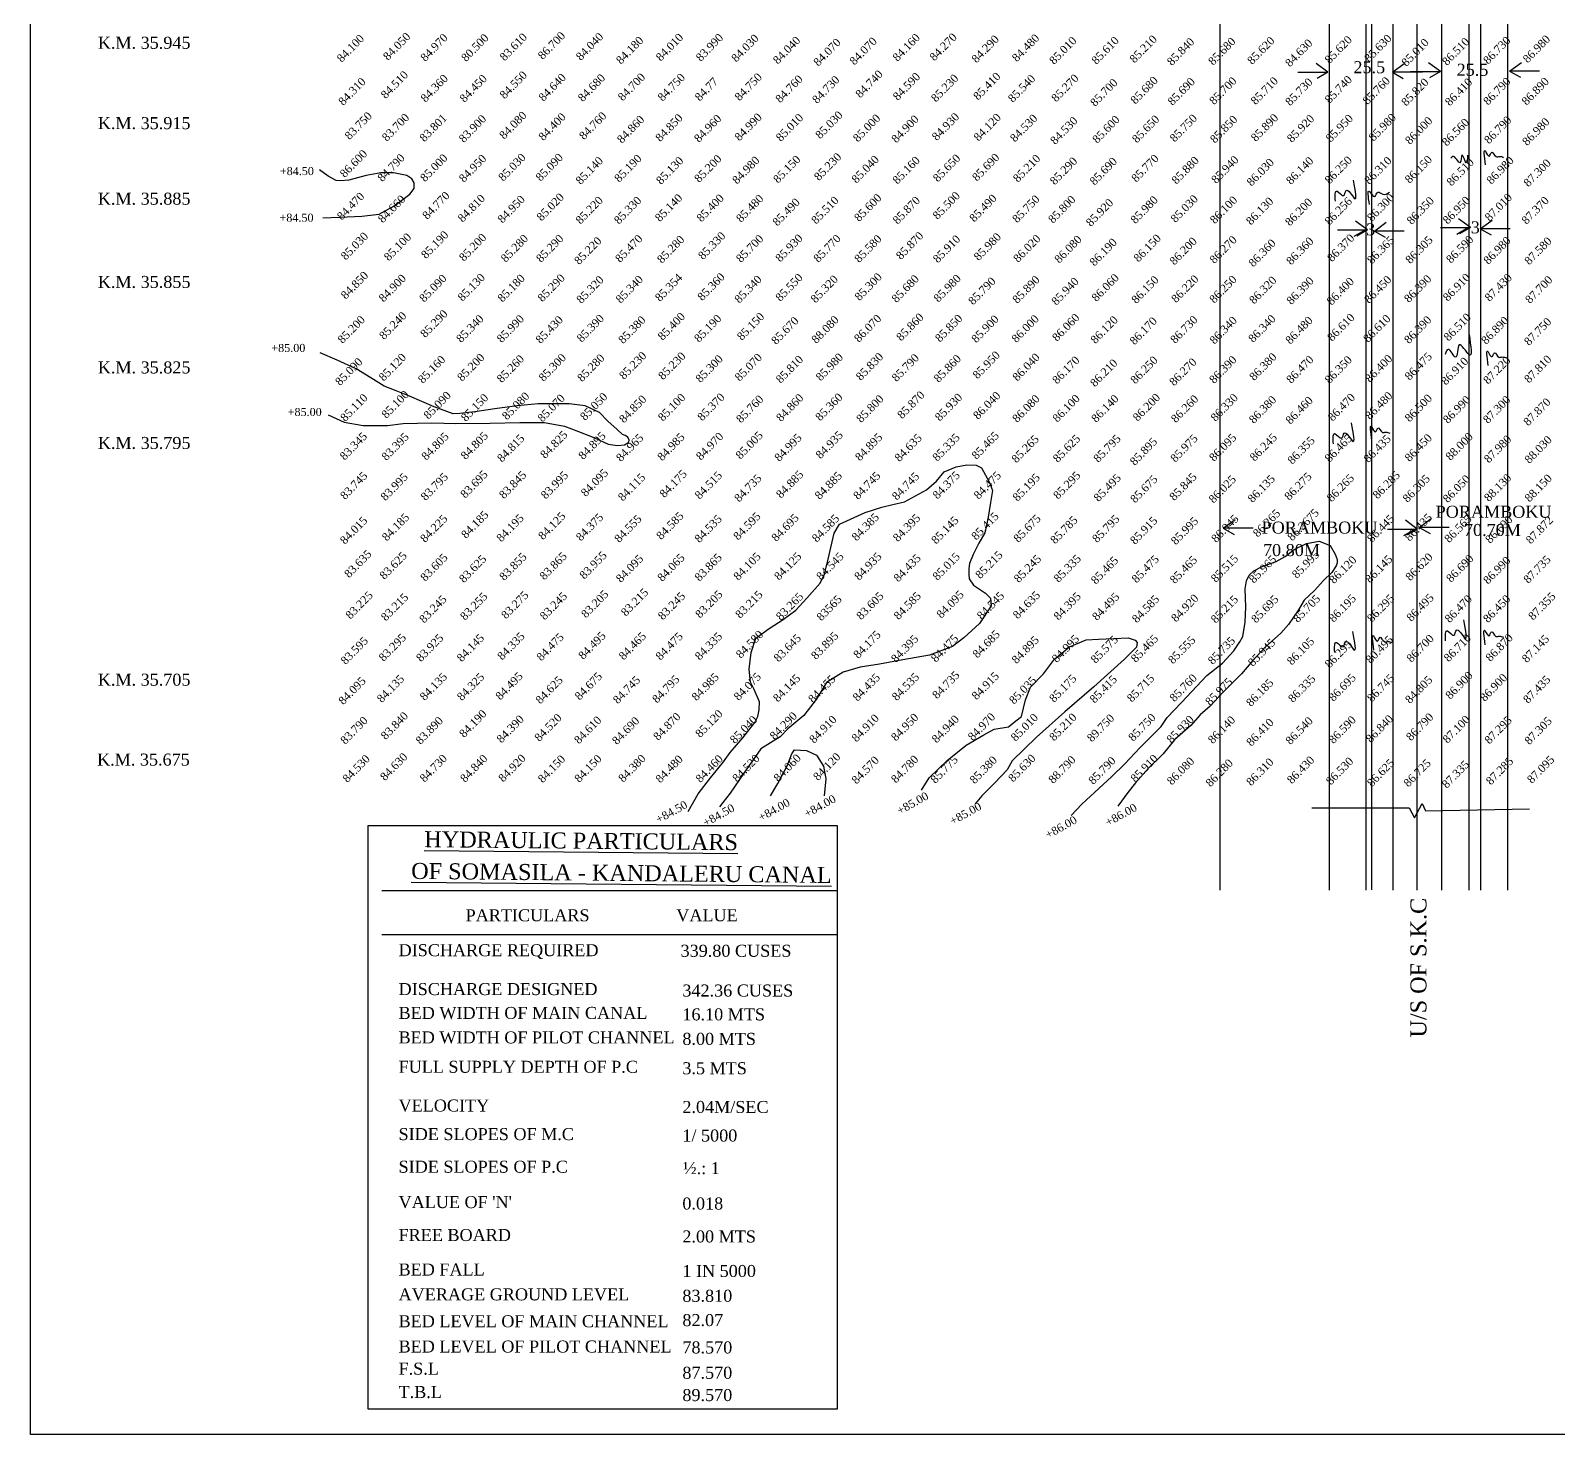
# Model space of a CAD drawing. Header units: millimetres. Extents: x 52 to 818, y -39 to 736.
# Drawn here: x 51.6 to 433.4, y -39.3 to 311.5 of the extents above; entities that cross this region are included whole.
import ezdxf

# ---------------------------------------------------------------- set-up
doc = ezdxf.new("R2010")
doc.units = ezdxf.units.MM
doc.header["$MEASUREMENT"] = 0
doc.linetypes.add('ACAD_ISO02W100', pattern=[15, 12, -3])
for name, color, linetype in [('CONTOUR', 31, 'Continuous'), ('CONTOUR TEXT', 31, 'Continuous'), ('LEVELS', 5, 'Continuous'), ('TEXT', 7, 'Continuous')]:
    doc.layers.add(name, color=color, linetype=linetype)
doc.layers.add('MISC', color=3, linetype='Continuous', lineweight=30)
doc.layers.add('TITLE', color=7, linetype='Continuous', lineweight=30)
doc.styles.get("Standard").update_dxf_attribs({"font": 'TIMES.TTF'})

msp = doc.modelspace()

# ---------------------------------------------------------------- linework, layer by layer
at = {"layer": 'CONTOUR'}
for points in [[(124.61, 264.69), (128.87, 264.9), (134.41, 265.16), (138.71, 265.68), (142.66, 267.82), (146.36, 270.61), (147.48, 272.07), (147.48, 273.45), (146.88, 274.48), (145.63, 275.29), (142.28, 275.94), (139.14, 275.98), (135.44, 275.34), (131.14, 274.13), (129.08, 274.01), (128.01, 274.05), (125.94, 275.16), (123.79, 276.75)], [(125.93, 215.52), (129.97, 213.7), (134.73, 212.82), (140.83, 212.82), (144.72, 213.3), (151.85, 213.46), (157.88, 213.3), (166.44, 213.38), (173.89, 213.62), (179.99, 213.54), (184.99, 212.67), (188.48, 211.32), (192.36, 209.82), (195.93, 208.15), (198.3, 207.84), (200.05, 208), (201.08, 208.63), (201.16, 209.18), (200.84, 209.9), (200.21, 210.29), (199.49, 210.61), (198.15, 211.8), (195.85, 213.93), (193.79, 216.07), (190.22, 217.73), (186.18, 218.21), (178.41, 218.21), (173.18, 217.73), (167.63, 217.02), (162.63, 216.23), (158.91, 215.83), (157.24, 215.75), (152.49, 217.5), (146.3, 220.19), (142.97, 221.53), (139.96, 222.64), (136.63, 224.78), (132.99, 227), (128.23, 229.13), (123.95, 230.95)], [(215.89, 116.39), (218.42, 120.77), (221.54, 124.81), (224.75, 128.77), (226.44, 131.13), (229.56, 134.75), (232.59, 138.63), (233.35, 140.14), (233.69, 141.74), (233.77, 143.76), (232.42, 146.88), (231.5, 148.71), (231.17, 151.91), (231.67, 156.12), (232.85, 159.66), (236.14, 162.1), (239.68, 164.38), (242.8, 166.65), (245.59, 169.68), (248.88, 173.39), (249.97, 175.66), (250.9, 179.45), (252.44, 185.9), (253.71, 188.17), (260.12, 191.12), (264.33, 192.38), (267.03, 193.06), (269.98, 193.73), (275.46, 196.76), (277.99, 198.95), (279.93, 201.23), (282.91, 202.51), (285.53, 203.01), (287.89, 202.93), (289.24, 202.25), (291.18, 198.55), (291.94, 196.61), (291.43, 193.58), (290.84, 189.45), (290.08, 186), (288.56, 183.39), (287.13, 180.61), (286.2, 178.34), (286.03, 177.07), (286.03, 175.56), (286.12, 174.55), (287.21, 172.94), (290.25, 170.92), (291.43, 169.68), (291.6, 167.74), (288.73, 163.36), (284.77, 159.74), (281.99, 157.63), (276.25, 155.44), (269.59, 154.26), (263.69, 153.17), (258.88, 152.41), (254.63, 151.2), (250.49, 148.58), (247.88, 144.37), (244.84, 140.33), (240.8, 137.05), (238.94, 135.02), (234.05, 131.99), (229.83, 125.93), (226.38, 120.96), (224.6, 118.6), (223.74, 117.53)], [(311.62, 115.4), (314.32, 118.23), (317.55, 121.19), (321.73, 125.02), (325, 128.29), (328.79, 132.25), (334.12, 137.62), (335.6, 139.84), (339.21, 143.63), (345.55, 150.36), (349.42, 153.41), (352.26, 156.5), (352.91, 157.54), (353.74, 158.76), (354.52, 160.07), (355.06, 163.71), (355.27, 167.5), (355.14, 172.03), (355.45, 174.03), (356.14, 175.46), (357.28, 176.55), (359.33, 177.62), (362.82, 178.88), (365.08, 180.06), (367.35, 181.8), (370.44, 183.32), (373.62, 183.89), (376.33, 182.8), (377.55, 180.71), (378.07, 179.36), (378.07, 178.53), (377.85, 177.75), (376.72, 176.1), (374.67, 174.09), (372.4, 171.61), (369.83, 169.18), (368.44, 166.78), (365.91, 163.09), (363.99, 160.96), (360.16, 157.48), (356.98, 154.08), (354.15, 150.73), (349.56, 146.07), (346.33, 142.68), (343.85, 140.5), (341.49, 137.85), (337.48, 134.28), (334.65, 130.75), (330.93, 127.2), (327.67, 123.5), (325.75, 121.1), (323.31, 117.71)], [(274.19, 121.69), (276.13, 124.81), (280.68, 129.1), (285.41, 132.98), (289.79, 135.5), (292.4, 136.94), (295.95, 137.52), (297.8, 139.04), (299.24, 140.14), (300.25, 144.26), (301.48, 147.41), (304.68, 150.78), (307.47, 154.4), (311.18, 157.52), (315.39, 159.29), (318.43, 159.46), (322.31, 159.63), (325.85, 159.79), (327.62, 159.2), (328.13, 158.61), (327.96, 157.44), (324.92, 154.4), (317.25, 147.5), (310, 141.26), (303, 134.95), (296.84, 129.05), (295.66, 126.78), (292.54, 123.49), (289.33, 120.24), (287.64, 118.3)], [(236.49, 120.26), (238.35, 123.38), (240.63, 127.76), (241.81, 130.79), (242.48, 131.8), (245.52, 131.63), (247.96, 130.45), (249.73, 127.67), (250.32, 124.55), (249.9, 120.26)]]:
    msp.add_lwpolyline(points, dxfattribs=at)
at = {"layer": 'MISC'}
for points in [[(348.89, 96.67), (348.89, 686.02)], [(376.18, 96.67), (376.18, 686.02)], [(385.36, 96.67), (385.36, 686.02)], [(386.76, 96.78), (386.76, 686.13)], [(392.12, 96.67), (392.12, 686.02)], [(398.06, 96.67), (398.06, 686.02)], [(404.28, 96.67), (404.28, 686.02)], [(411.03, 96.67), (411.03, 686.02)], [(414, 96.67), (414, 686.02)], [(420.76, 96.67), (420.76, 686.02)], [(371.73, 117.32), (396.1, 117.32), (397.45, 114.75), (399.34, 118.4), (400.16, 116.51), (426.14, 117.05)]]:
    msp.add_lwpolyline(points, dxfattribs=at)
at = {"layer": 'MISC', "linetype": 'ACAD_ISO02W100'}
for points in [[(368.3, 301.13), (375.78, 301.13), (372.81, 303.32)], [(399.37, 301.13), (391.89, 301.13), (394.86, 303.32)], [(396.41, 301.26), (403.89, 301.26), (400.92, 303.45)], [(428.64, 301.39), (421.16, 301.39), (424.13, 303.58)], [(375.78, 301.13), (373.07, 299.58)], [(391.89, 301.13), (394.6, 299.58)], [(403.89, 301.26), (401.18, 299.71)], [(421.16, 301.39), (423.87, 299.84)], [(378.2, 261.71), (385.68, 261.71), (382.71, 263.9)], [(394.86, 261.42), (387.38, 261.42), (390.35, 263.61)], [(403.9, 262.28), (411.38, 262.28), (408.42, 264.47)], [(421.32, 261.99), (413.84, 261.99), (416.81, 264.18)], [(384.95, 261.57), (382.24, 260.02)], [(385.68, 261.71), (382.97, 260.17)], [(387.38, 261.42), (390.09, 259.88)], [(410.65, 262.14), (407.95, 260.59)], [(411.38, 262.28), (408.68, 260.74)], [(413.84, 261.99), (416.55, 260.45)], [(357.08, 187.14), (349.6, 187.14), (352.57, 189.33)], [(349.6, 187.14), (352.31, 185.6)], [(390.63, 186.95), (398.11, 186.95), (395.15, 189.14)], [(406.09, 187.38), (398.61, 187.38), (401.58, 189.57)], [(398.61, 187.38), (401.32, 185.84)], [(397.39, 186.81), (394.68, 185.26)], [(398.11, 186.95), (395.41, 185.41)]]:
    msp.add_lwpolyline(points, dxfattribs=at)
at = {"layer": 'MISC'}
for points in [[(410.69, 280.41), (410.36, 278.45), (409.27, 280.46), (408.77, 278.51), (406.95, 280.04), (406.53, 279.67)], [(415.18, 277.94), (415.13, 281.38), (416.11, 280.17), (416.71, 281.14), (417.82, 280.03), (418.66, 280.08), (419.68, 279.84)], [(377.63, 268.85), (378.07, 271.39), (379.7, 270.28), (380.34, 271.54), (382.35, 269.65), (382.14, 274.12)], [(386.15, 268.03), (386.15, 271.32), (387.42, 270.07), (388.33, 271.15), (389.47, 270.64), (391.15, 271.11)], [(411.03, 235.55), (411.03, 230.52), (408.58, 232.95), (407.68, 229.87), (405.82, 231.86), (405.05, 230.6)], [(415.85, 227.81), (415.81, 231.25), (416.78, 230.04), (417.39, 231.01), (418.5, 229.9), (419.34, 229.95), (420.36, 229.71)], [(377.14, 208.24), (377.58, 210.78), (379.21, 209.67), (379.85, 210.93), (381.86, 209.03), (381.65, 213.51)], [(386.76, 209.04), (386.72, 212.47), (387.69, 211.26), (388.29, 212.24), (389.41, 211.12), (390.25, 211.17), (391.27, 210.94)], [(405.19, 158.98), (405.64, 161.52), (407.26, 160.41), (407.9, 161.67), (409.91, 159.78), (409.7, 164.25)], [(377.48, 156.08), (377.93, 158.62), (379.55, 157.51), (380.19, 158.77), (382.21, 156.88), (381.99, 161.35)], [(387.27, 156.7), (387.22, 160.13), (388.2, 158.92), (388.8, 159.9), (389.91, 158.78), (390.75, 158.83), (391.77, 158.6)], [(415.11, 158.05), (415.06, 161.48), (416.04, 160.28), (416.64, 161.25), (417.76, 160.14), (418.59, 160.18), (419.61, 159.95)]]:
    msp.add_spline(points, degree=3, dxfattribs=at)
at = {"layer": 'TITLE'}
for points in [[(51.61, 736.21), (817.68, 736.21), (817.68, -39.31), (51.61, -39.31)], [(135.99, 112.86), (253.17, 112.86), (253.17, -32.98), (135.99, -32.98)]]:
    msp.add_lwpolyline(points, close=True, dxfattribs=at)
for points in [[(139.37, 96.6), (253.17, 96.6)], [(139.37, 85.66), (253.17, 85.66)]]:
    msp.add_lwpolyline(points, dxfattribs=at)

# ---------------------------------------------------------------- texts
at = {"layer": 'CONTOUR TEXT'}
for s, rotation, p in [('+84.50', 0.1241, (113.9, 275.4)), ('+84.50', 0.1241, (113.81, 263.75)), ('+85.00', 0.1241, (111.77, 231.2)), ('+85.00', 0.1241, (115.86, 215.19)), ('+84.50', 29.1513, (208.53, 113.33)), ('+84.00', 29.1513, (234.16, 113.85)), ('+84.00', 29.1513, (245.63, 114.78)), ('+85.00', 29.1513, (268.78, 115.5)), ('+85.00', 29.1513, (282.01, 112.92)), ('+84.50', 29.1513, (220.31, 112.51)), ('+86.00', 29.1513, (305.88, 109.51)), ('+86.00', 29.1513, (320.87, 112.61))]:
    msp.add_text(s, height=2, rotation=rotation, dxfattribs=at).set_placement(p)
at = {"layer": 'LEVELS'}
for s, p in [('84.100', (129.34, 303.43)), ('84.050', (140.9, 303.92)), ('84.970', (150.23, 303.63)), ('80.500', (160.43, 303.59)), ('83.610', (170.05, 303.78)), ('86.700', (179.57, 304.13)), ('84.040', (189.09, 303.88)), ('84.180', (199.12, 302.97)), ('84.010', (209.06, 303.72)), ('83.990', (219.06, 303.66)), ('84.030', (227.93, 303.49)), ('84.040', (238.32, 302.98)), ('84.070', (248.43, 302.47)), ('84.070', (257.46, 302.75)), ('84.160', (268.22, 303.66)), ('84.270', (277.44, 303.77)), ('84.290', (287.95, 303.28)), ('84.480', (298.04, 303.56)), ('85.010', (307.35, 302.89)), ('85.610', (317.92, 302.92)), ('85.210', (327.44, 303.26)), ('85.840', (336.78, 302.61)), ('85.680', (347.09, 302.7)), ('85.620', (356.84, 302.88)), ('84.630', (366.3, 302.29)), ('85.620', (376.18, 303.11)), ('85.630', (386.08, 303.48)), ('85.010', (395.37, 302.41)), ('86.510', (405.51, 302.64)), ('86.730', (415.79, 302.96)), ('86.980', (425.69, 303.28)), ('84.310', (129.73, 292.65)), ('84.510', (140.33, 294.34)), ('84.360', (150.29, 293.46)), ('84.450', (160.02, 293.41)), ('84.550', (170.04, 294.3)), ('84.640', (179.76, 293.68)), ('84.680', (189.57, 293.58)), ('84.700', (199.57, 293.79)), ('84.750', (209.52, 293.72)), ('84.77', (218.8, 293.74)), ('84.750', (228.75, 293.8)), ('84.760', (238.93, 293.3)), ('84.730', (248.12, 293.12)), ('84.740', (258.93, 294.53)), ('84.590', (268.28, 293.91)), ('85.230', (277.82, 293.5)), ('85.410', (288.36, 293.98)), ('85.540', (297.04, 293.4)), ('85.270', (307.88, 293.52)), ('85.700', (317.59, 292.4)), ('85.680', (327.66, 292.98)), ('85.690', (336.94, 292.65)), ('85.700', (347.34, 292.83)), ('85.710', (357.7, 292.83)), ('85.730', (366.33, 292.57)), ('85.740', (376.18, 293.16)), ('85.760', (385.67, 292.84)), ('85.820', (395.33, 292.5)), ('86.410', (406.23, 292.54)), ('86.790', (415.8, 292.73)), ('86.890', (425.4, 292.71)), ('83.750', (131.3, 284.08)), ('83.700', (140.61, 283.68)), ('83.801', (150, 283.57)), ('83.900', (159.84, 283.36)), ('84.080', (169.94, 284.23)), ('84.400', (179.73, 283.85)), ('84.760', (189.88, 284.09)), ('84.860', (199.35, 283.19)), ('84.850', (208.94, 283.59)), ('84.960', (218.61, 283.42)), ('84.990', (228.72, 283.78)), ('85.010', (239.05, 283.66)), ('85.030', (248.91, 284.31)), ('85.000', (258.32, 283.52)), ('84.900', (267.92, 283.29)), ('84.930', (278.03, 283.86)), ('84.120', (288.46, 283.72)), ('84.530', (297.56, 283.5)), ('85.600', (318.13, 283.19)), ('85.650', (328.04, 283.27)), ('85.750', (337.47, 283.51)), ('85.850', (347.54, 283.23)), ('85.890', (357.74, 283.62)), ('85.920', (366.75, 283.4)), ('85.950', (376.44, 283.48)), ('85.980', (387.18, 283.7)), ('84.530', (307.61, 282.89)), ('86.000', (396.27, 282.9)), ('86.560', (405.46, 282.49)), ('86.790', (416.02, 283.05)), ('86.980', (425.54, 282.61)), ('86.600', (130.1, 274.63)), ('84.790', (139.49, 273.6)), ('85.000', (150.17, 273.58)), ('84.950', (159.86, 273.44)), ('85.030', (169.71, 273.72)), ('85.090', (179.03, 273.72)), ('85.140', (189.03, 272.89)), ('85.190', (198.68, 273.46)), ('85.130', (209.12, 272.91)), ('85.200', (218.66, 273.38)), ('84.980', (228.13, 273)), ('85.150', (238.37, 273.23)), ('85.230', (248.59, 273.85)), ('85.040', (257.97, 273.21)), ('85.160', (268.2, 272.99)), ('85.650', (278.3, 273.53)), ('85.690', (288.08, 273.73)), ('85.210', (298.3, 273.45)), ('85.290', (307.52, 272.8)), ('85.690', (317.47, 272.73)), ('85.770', (327.89, 273.48)), ('85.880', (337.92, 272.97)), ('85.940', (347.85, 273.13)), ('86.030', (356.68, 272.49)), ('86.140', (366.54, 272.87)), ('86.250', (376.18, 273.04)), ('86.310', (386.1, 272.92)), ('86.150', (396.2, 273.18)), ('86.510', (406.64, 272.51)), ('86.980', (416.61, 272.96)), ('87.300', (425.86, 272.32)), ('84.770', (150.72, 264.17)), ('85.500', (278.22, 264.16)), ('84.470', (129.38, 264)), ('84.660', (139.62, 263.29)), ('84.810', (159.57, 263.48)), ('84.950', (169.51, 263.24)), ('85.020', (179.27, 263.78)), ('85.220', (189.01, 262.99)), ('85.330', (198.61, 262.98)), ('85.140', (208.84, 263.59)), ('85.400', (219.23, 263.54)), ('85.480', (229.12, 263.44)), ('85.490', (238.21, 262.52)), ('85.510', (247.9, 263)), ('85.600', (258.62, 263.62)), ('85.870', (268.25, 262.98)), ('85.490', (287.4, 263.51)), ('85.750', (298.12, 263.31)), ('85.800', (307.09, 263.2)), ('85.920', (316.52, 262.4)), ('85.980', (327.67, 263.09)), ('85.030', (337.68, 263.35)), ('86.100', (347.51, 263.08)), ('86.130', (356.53, 262.77)), ('86.200', (366.27, 262.53)), ('86.256', (376.18, 262.76)), ('86.300', (386.76, 263.66)), ('86.350', (396.68, 262.88)), ('86.950', (405.69, 263)), ('87.010', (416.18, 263.72)), ('87.370', (425.38, 262.94)), ('85.030', (130.35, 254.02)), ('85.100', (141.11, 253.81)), ('85.190', (150.4, 254.36)), ('85.200', (159.88, 253.71)), ('85.280', (170.32, 253.45)), ('85.290', (179.14, 253.44)), ('85.220', (188.67, 252.86)), ('85.470', (198.89, 253.41)), ('85.280', (209.36, 253.2)), ('85.330', (219.62, 254.12)), ('85.700', (229.1, 253.41)), ('85.930', (238.92, 253.53)), ('85.770', (248.44, 253.44)), ('85.580', (258.66, 253.36)), ('85.870', (269.07, 254.13)), ('85.910', (278.3, 253.31)), ('85.980', (288.49, 253.87)), ('86.020', (298.37, 253.42)), ('86.080', (308.65, 253.23)), ('86.150', (328.44, 253.52)), ('86.200', (337.42, 252.77)), ('86.270', (347.4, 253.13)), ('86.360', (366.58, 252.8)), ('86.370', (376.79, 253.58)), ('86.365', (386.76, 253.04)), ('86.305', (396.35, 253.1)), ('86.590', (406.52, 253.22)), ('86.980', (415.85, 252.94)), ('87.580', (426.09, 252.82)), ('86.190', (317.43, 252.51)), ('86.360', (357.14, 252.3)), ('84.850', (130.35, 244.24)), ('84.900', (139.82, 243.51)), ('85.090', (149.95, 243.49)), ('85.130', (159.53, 243.72)), ('85.180', (169.5, 243.51)), ('85.290', (179.5, 243.58)), ('85.320', (189.21, 243.13)), ('85.340', (199.04, 243.23)), ('85.354', (208.85, 243.65)), ('85.360', (219.45, 243.85)), ('85.340', (228.7, 243.24)), ('85.550', (238.94, 243.69)), ('85.320', (247.74, 243.3)), ('85.300', (258.72, 243.85)), ('85.680', (267.97, 243.36)), ('85.980', (278.45, 243.48)), ('85.790', (287.13, 242.8)), ('85.890', (298.15, 243.16)), ('85.940', (307.9, 242.72)), ('86.060', (317.93, 243.63)), ('86.150', (327.89, 243.12)), ('86.220', (337.85, 243.34)), ('86.250', (347.37, 243.23)), ('86.320', (357.31, 243.02)), ('86.390', (366.63, 242.87)), ('86.400', (376.69, 242.74)), ('86.450', (386.04, 243.17)), ('86.390', (396.02, 243.37)), ('86.910', (405.72, 243.72)), ('87.430', (416.16, 243.67)), ('87.700', (426.27, 243.14)), ('85.240', (139.92, 234.14)), ('85.290', (150.21, 234.62)), ('85.390', (189.29, 233.48)), ('85.400', (209.53, 233.95)), ('85.150', (229.32, 233.94)), ('85.860', (269.14, 233.79)), ('85.850', (278.83, 233.51)), ('86.060', (308.07, 233.69)), ('86.610', (376.82, 233.72)), ('86.510', (405.91, 233.78)), ('85.200', (129.55, 233.16)), ('85.340', (159.19, 233.38)), ('85.990', (169.31, 233.37)), ('85.430', (179.02, 233.13)), ('85.380', (199.67, 233.1)), ('85.190', (218.62, 233.46)), ('85.670', (237.9, 232.89)), ('88.080', (247.94, 233.15)), ('86.070', (258.58, 233.45)), ('85.900', (287.91, 233.33)), ('86.000', (297.93, 233.37)), ('86.120', (317.68, 233.1)), ('86.170', (327.45, 232.83)), ('86.730', (337.61, 233.16)), ('86.340', (347.43, 232.99)), ('86.340', (357.1, 233.4)), ('86.480', (366.36, 232.99)), ('86.610', (385.8, 233.43)), ('86.390', (396.02, 233.11)), ('86.890', (415.3, 232.95)), ('87.750', (426, 232.66)), ('85.090', (128.93, 222.63)), ('85.120', (139.83, 223.76)), ('85.160', (149.62, 223.2)), ('85.200', (159.42, 223.72)), ('85.260', (169.32, 223.36)), ('85.300', (179.78, 223.68)), ('85.280', (189.41, 223.59)), ('85.230', (199.88, 224.17)), ('85.230', (209.64, 224.09)), ('85.300', (218.97, 223.37)), ('85.070', (228.77, 223.74)), ('85.810', (239.04, 223.23)), ('85.980', (249.02, 223.81)), ('85.830', (259.04, 223.91)), ('85.790', (267.99, 223.62)), ('85.860', (278.5, 223.42)), ('85.950', (288.21, 224.32)), ('86.040', (298.17, 223.77)), ('86.170', (308.1, 223.04)), ('86.210', (317.57, 222.33)), ('86.250', (327.64, 223.06)), ('86.270', (337.35, 222.58)), ('86.390', (347.34, 223.15)), ('86.380', (357.35, 223.87)), ('86.470', (366.58, 223.18)), ('86.350', (376.18, 223.12)), ('86.400', (386.27, 223.44)), ('86.475', (396.17, 223.97)), ('86.910', (405.25, 222.77)), ('87.220', (415.79, 223)), ('87.810', (426.02, 223.28)), ('85.100', (140.51, 214.45)), ('85.110', (130.22, 213.65)), ('85.090', (151.01, 214.25)), ('85.150', (160.36, 213.66)), ('85.080', (170.62, 214.07)), ('85.070', (179.5, 213.54)), ('85.050', (190.13, 213.93)), ('84.850', (199.87, 213.3)), ('85.100', (209.6, 213.74)), ('85.370', (219.43, 213.81)), ('85.760', (229.11, 213.3)), ('84.860', (239.11, 213.64)), ('85.360', (248.91, 213.8)), ('85.800', (259.14, 213.37)), ('85.870', (269.38, 214.34)), ('85.930', (278.79, 213.77)), ('86.040', (288.34, 214.19)), ('86.080', (298.13, 213.41)), ('86.100', (308.17, 213.48)), ('86.140', (317.87, 213.43)), ('86.200', (328.24, 213.72)), ('86.260', (337.78, 213.36)), ('86.330', (347.67, 213.68)), ('86.380', (357.25, 213.16)), ('86.460', (366.4, 212.98)), ('86.470', (376.96, 213.75)), ('86.480', (386.29, 214.16)), ('86.500', (396.18, 213.55)), ('86.990', (405.75, 213.16)), ('87.300', (415.75, 213.16)), ('87.870', (425.83, 212.59)), ('83.345', (130.08, 204.02)), ('83.395', (140.51, 203.9)), ('84.805', (150.48, 203.98)), ('84.805', (160.3, 204.15)), ('84.815', (169.39, 203.51)), ('84.825', (180.17, 204.42)), ('84.895', (189.7, 204.14)), ('84.965', (199.12, 203.64)), ('84.985', (209.43, 203.85)), ('84.970', (219.09, 204)), ('85.005', (228.98, 204.25)), ('84.995', (238.68, 203.67)), ('84.935', (248.98, 204.34)), ('84.895', (258.84, 203.8)), ('84.635', (268.7, 203.62)), ('85.335', (278.17, 203.73)), ('85.465', (287.96, 204.19)), ('85.265', (297.94, 203.32)), ('85.625', (308.28, 203.43)), ('85.795', (318.39, 203.44)), ('85.975', (337.63, 203.49)), ('86.095', (347.3, 203.7)), ('86.245', (357.45, 203.74)), ('86.355', (366.88, 202.98)), ('86.465', (376.18, 203.49)), ('86.435', (385.89, 203.38)), ('86.450', (396.17, 203.62)), ('88.000', (406.38, 203.94)), ('87.980', (415.98, 203.3)), ('88.030', (426.11, 203.15)), ('85.895', (327.5, 202.69)), ('83.745', (130.18, 194.16)), ('83.995', (140.27, 193.86)), ('83.795', (150.31, 193.89)), ('83.695', (160.21, 194.51)), ('83.845', (169.88, 194.36)), ('83.995', (180.32, 194.29)), ('84.095', (190.32, 194.89)), ('84.115', (199.59, 193.78)), ('84.175', (209.97, 194.62)), ('84.515', (218.78, 194.25)), ('84.735', (228.65, 193.54)), ('84.885', (239.09, 194.49)), ('84.885', (248.76, 194.18)), ('84.745', (258.37, 194.17)), ('84.745', (268.05, 194.01)), ('84.375', (278.21, 194.28)), ('84.475', (288.49, 194.24)), ('85.195', (298.21, 193.73)), ('85.295', (308.34, 194.25)), ('85.495', (318.45, 193.64)), ('85.675', (327.6, 193.3)), ('85.845', (337.38, 193.88)), ('86.025', (347.2, 193.27)), ('86.135', (356.94, 193.39)), ('86.275', (366.11, 193.98)), ('86.265', (376.7, 193.59)), ('86.285', (388.17, 194.32)), ('86.305', (395.66, 193.44)), ('86.050', (405.7, 193.37)), ('88.130', (415.99, 193.65)), ('88.150', (426.14, 193.54)), ('84.185', (140.61, 183.79)), ('84.185', (160.41, 184.43)), ('84.125', (179.66, 184.1)), ('84.375', (189.1, 183.8)), ('84.585', (209.17, 184.13)), ('84.595', (228.41, 184.03)), ('84.385', (258, 183.82)), ('85.415', (287.9, 184.03)), ('86.265', (358.25, 184.77)), ('86.2675', (366.86, 183.83)), ('84.015', (130.14, 182.98)), ('84.225', (150.17, 183.44)), ('84.195', (169.23, 183.58)), ('84.555', (198.69, 183.39)), ('84.535', (218.72, 183.37)), ('84.695', (237.94, 183.65)), ('84.585', (248.06, 183.5)), ('84.395', (268.31, 183.62)), ('85.145', (277.89, 183.04)), ('85.675', (298.41, 183.46)), ('85.785', (307.62, 183.08)), ('85.795', (318.09, 183.39)), ('85.915', (327.56, 182.95)), ('85.995', (337.76, 182.85)), ('86.045', (347.85, 183.42)), ('86.445', (386.76, 183.44)), ('86.435', (396.2, 183.73)), ('86.565', (406.08, 183.37)), ('86.690', (416.3, 183.21)), ('87.872', (426.44, 183.07)), ('83.635', (131.2, 174.6)), ('83.625', (140.01, 174.19)), ('83.605', (150.22, 173.73)), ('83.625', (159.89, 173.37)), ('83.855', (169.95, 173.92)), ('83.865', (180, 174.07)), ('83.955', (189.97, 174.28)), ('84.095', (199.09, 173.44)), ('84.065', (209.44, 173.69)), ('83.865', (218.74, 173.75)), ('84.105', (228.44, 173.98)), ('84.125', (238.61, 174.02)), ('84.545', (249.17, 174)), ('84.935', (258.65, 173.99)), ('84.435', (268.44, 173.57)), ('85.015', (278.21, 173.97)), ('85.215', (288.89, 174.37)), ('85.245', (298.52, 173.4)), ('85.335', (308.47, 173.45)), ('85.465', (317.77, 173)), ('85.475', (327.96, 173.31)), ('85.465', (337.49, 173.14)), ('85.515', (347.75, 173.46)), ('85.965', (357.26, 173.26)), ('85.995', (367.99, 174.47)), ('86.120', (377.3, 173.13)), ('86.145', (386.3, 173.32)), ('86.620', (396.36, 173.86)), ('86.690', (406.54, 173.48)), ('86.990', (415.79, 173.02)), ('87.735', (425.84, 173.22)), ('83.215', (200.34, 165.01)), ('83.225', (131.52, 164.29)), ('83.215', (140.38, 163.81)), ('83.245', (149.95, 163.29)), ('83.255', (160.15, 164)), ('83.275', (170.41, 164.33)), ('83.245', (180.07, 164.08)), ('83.205', (190.39, 164.57)), ('83.245', (209.58, 164.09)), ('83.205', (218.9, 164.53)), ('83.215', (228.92, 164.48)), ('83.265', (239.07, 163.98)), ('83565', (249.21, 163.84)), ('83.605', (259.15, 164.12)), ('84.585', (268.48, 164.13)), ('84.095', (279.17, 164.49)), ('84.545', (289.27, 164.18)), ('84.635', (298.25, 164.34)), ('84.395', (308.44, 164.03)), ('84.495', (318.06, 163.93)), ('84.585', (328.02, 163.34)), ('84.920', (337.81, 163.55)), ('85.215', (347.73, 163.27)), ('85.695', (357.82, 163.31)), ('85.705', (368.24, 163.43)), ('86.195', (377.19, 163.51)), ('86.295', (386.76, 163.51)), ('86.495', (396.61, 163.69)), ('86.470', (406.17, 163.38)), ('86.450', (415.76, 163.39)), ('87.355', (427.05, 164.03)), ('83.295', (139.82, 153.72)), ('83.925', (149.15, 153.63)), ('84.145', (159.32, 153.62)), ('84.335', (169.45, 154.05)), ('84.475', (179.23, 153.84)), ('84.495', (189.7, 154.19)), ('84.465', (199.8, 154.07)), ('84.475', (208.99, 154.02)), ('84.335', (218.81, 154.03)), ('84.580', (229.06, 154.49)), ('83.645', (238.51, 153.58)), ('83.895', (247.84, 154.17)), ('84.175', (258.41, 154.44)), ('84.395', (267.82, 153.41)), ('84.475', (277.8, 153.5)), ('84.685', (288.19, 154.56)), ('84.995', (308.01, 153.41)), ('85.575', (317.72, 153.23)), ('85.465', (327.75, 153.46)), ('86.700', (396.63, 153.49)), ('86.710', (405.94, 153.62)), ('86.870', (416.37, 153.68)), ('87.145', (425.45, 153.39)), ('83.595', (130.32, 152.92)), ('84.895', (297.96, 153.13)), ('85.555', (337.05, 153.1)), ('85.735', (346.98, 152.94)), ('85.945', (357.01, 152.46)), ('86.105', (366.74, 152.8)), ('86.295', (376.18, 152.07)), ('80.495', (386.44, 153.2)), ('84.095', (129.75, 142.89)), ('84.135', (139.35, 143.4)), ('84.135', (150.07, 143.94)), ('84.325', (159.36, 143.89)), ('84.495', (168.98, 144.07)), ('84.625', (178.99, 143.09)), ('84.675', (188.8, 144.04)), ('84.745', (198.33, 143.12)), ('84.795', (208.14, 143.3)), ('84.985', (217.99, 143.87)), ('84.075', (228.52, 143.94)), ('84.145', (238.34, 143.56)), ('84.455', (247.12, 143.36)), ('84.435', (258.25, 143.76)), ('84.535', (268.03, 143.89)), ('84.735', (278.12, 144.35)), ('84.915', (287.98, 144.12)), ('85.035', (297.33, 143.02)), ('85.175', (307.34, 143.48)), ('85.415', (317.47, 143.29)), ('85.715', (326.77, 143.54)), ('85.760', (337.42, 143.63)), ('85.975', (346.33, 142.68)), ('86.185', (356.54, 142.43)), ('86.335', (367.04, 143.44)), ('86.695', (377.15, 143.72)), ('86.745', (386.76, 143.59)), ('84.805', (396.27, 143.17)), ('86.900', (406.34, 144.26)), ('86.900', (414.96, 143.71)), ('87.435', (425.76, 143.23)), ('84.190', (159.93, 134.68)), ('85.120', (218.93, 134.68)), ('83.790', (130.24, 133)), ('83.840', (140.33, 134.15)), ('83.890', (149.04, 132.96)), ('84.390', (169.26, 133.33)), ('84.520', (178.72, 133.69)), ('84.610', (188.63, 133.09)), ('84.690', (198.11, 132.91)), ('84.870', (208.41, 133.97)), ('85.040', (227.56, 133.18)), ('84.290', (237.52, 134.14)), ('84.910', (247.39, 133.25)), ('84.910', (257.98, 133.57)), ('84.950', (267.83, 133.8)), ('84.940', (278, 133.32)), ('84.970', (287.02, 133.91)), ('85.010', (297.74, 133.75)), ('85.210', (307.36, 133.83)), ('89.750', (316.78, 133.6)), ('85.750', (327.12, 133.76)), ('85.930', (336.67, 133.26)), ('86.140', (347, 133.14)), ('86.410', (356.61, 132.53)), ('86.540', (366.39, 132.91)), ('86.590', (377.15, 133.15)), ('86.840', (386.46, 133.4)), ('86.790', (396.52, 133.88)), ('87.100', (405.65, 133.26)), ('87.295', (416.11, 133.06)), ('87.305', (426.11, 132.89)), ('84.530', (130.77, 123.43)), ('84.630', (140.16, 123.91)), ('84.730', (150.06, 123.53)), ('84.840', (160.16, 123.49)), ('84.920', (169.71, 123.57)), ('84.150', (179.58, 123.37)), ('84.150', (188.71, 123.44)), ('84.380', (199.69, 123.52)), ('84.480', (208.97, 123.35)), ('84.460', (218.98, 123.41)), ('84.520', (228.18, 123.55)), ('84.060', (238.47, 123.62)), ('84.120', (248.37, 123.93)), ('84.570', (257.98, 123.07)), ('84.780', (267.83, 123.31)), ('85.775', (277.69, 123.21)), ('85.380', (287.49, 123.13)), ('85.630', (297.11, 123.56)), ('88.790', (307.14, 123.18)), ('85.790', (317.14, 122.96)), ('85.910', (327.67, 123.5)), ('86.080', (336.76, 122.83)), ('86.430', (366.76, 123.12)), ('86.530', (376.5, 122.83)), ('87.285', (416.48, 122.84)), ('87.095', (426.74, 123.22)), ('86.280', (346.43, 122.37)), ('86.310', (356.58, 122.62)), ('86.625', (386.76, 122.38)), ('86.725', (395.88, 122.34)), ('87.335', (405.46, 122.01))]:
    msp.add_text(s, height=2, rotation=45.5792, dxfattribs=at).set_placement(p)
at = {"layer": 'TEXT'}
for s, p in [('K.M. 35.945', (68.41, 306.97)), ('25.5', (382.15, 300.87)), ('25.5', (407.94, 300.23)), ('K.M. 35.915', (68.41, 286.89)), ('K.M. 35.885', (68.41, 268.01)), ('3', (411.47, 260.85)), ('3', (385.33, 260.35)), ('K.M. 35.855', (68.41, 247.21)), ('K.M. 35.825', (68.41, 225.84)), ('K.M. 35.795', (68.41, 206.97)), ('PORAMBOKU', (402.69, 189.78)), ('PORAMBOKU', (359.2, 185.82)), ('70.70M', (409.77, 185.22)), ('70.80M', (359.56, 180.19)), ('K.M. 35.705', (68.41, 147.81)), ('K.M. 35.675', (68.23, 127.84)), ('PARTICULARS', (160.31, 88.93)), ('VALUE', (212.95, 88.93)), ('DISCHARGE REQUIRED    ', (143.56, 80.21)), ('339.80 CUSES', (214.03, 80.06)), ('DISCHARGE DESIGNED', (143.56, 70.49)), ('342.36 CUSES', (214.48, 70.13)), ('BED WIDTH OF MAIN CANAL', (143.56, 64.53)), ('16.10 MTS', (214.48, 64.17)), ('BED WIDTH OF PILOT CHANNEL', (143.56, 58.41)), ('8.00 MTS', (214.48, 58.05)), ('FULL SUPPLY DEPTH OF P.C', (143.56, 51.07)), ('3.5 MTS', (214.48, 50.71)), ('VELOCITY', (143.56, 41.39)), ('2.04M/SEC', (214.48, 41.03)), ('SIDE SLOPES OF M.C', (143.56, 34.25)), ('1/ 5000', (214.48, 33.89)), ('SIDE SLOPES OF P.C', (143.56, 26.1)), ('½.: 1', (214.64, 25.74)), ("VALUE OF 'N'", (143.56, 17.26)), ('0.018', (214.48, 16.9)), ('FREE BOARD', (143.56, 9.03)), ('2.00 MTS', (214.48, 8.67)), ('BED FALL', (143.56, 0.4)), ('1 IN 5000', (214.48, 0.04)), ('AVERAGE GROUND LEVEL', (143.56, -5.8)), ('83.810', (214.48, -6.16)), ('BED LEVEL OF MAIN CHANNEL', (143.56, -12.52)), ('82.07', (214.48, -12.24)), ('BED LEVEL OF PILOT CHANNEL', (143.56, -18.84)), ('78.570', (214.48, -19.07)), ('F.S.L', (143.56, -24.37)), ('87.570', (214.48, -25.4)), ('T.B.L', (143.56, -30.2)), ('89.570', (214.48, -30.97))]:
    msp.add_text(s, height=3, dxfattribs=at).set_placement(p)
for s, rotation, p in [('%%UHYDRAULIC PARTICULARS', 359.4379, (149.98, 107.46)), ('%%UOF SOMASILA - KANDALERU CANAL', 359.4379, (146.7, 99.53)), ('U/S OF S.K.C', 90, (400.39, 59.88))]:
    msp.add_text(s, height=4, rotation=rotation, dxfattribs=at).set_placement(p)

doc.saveas('drawing.dxf')
